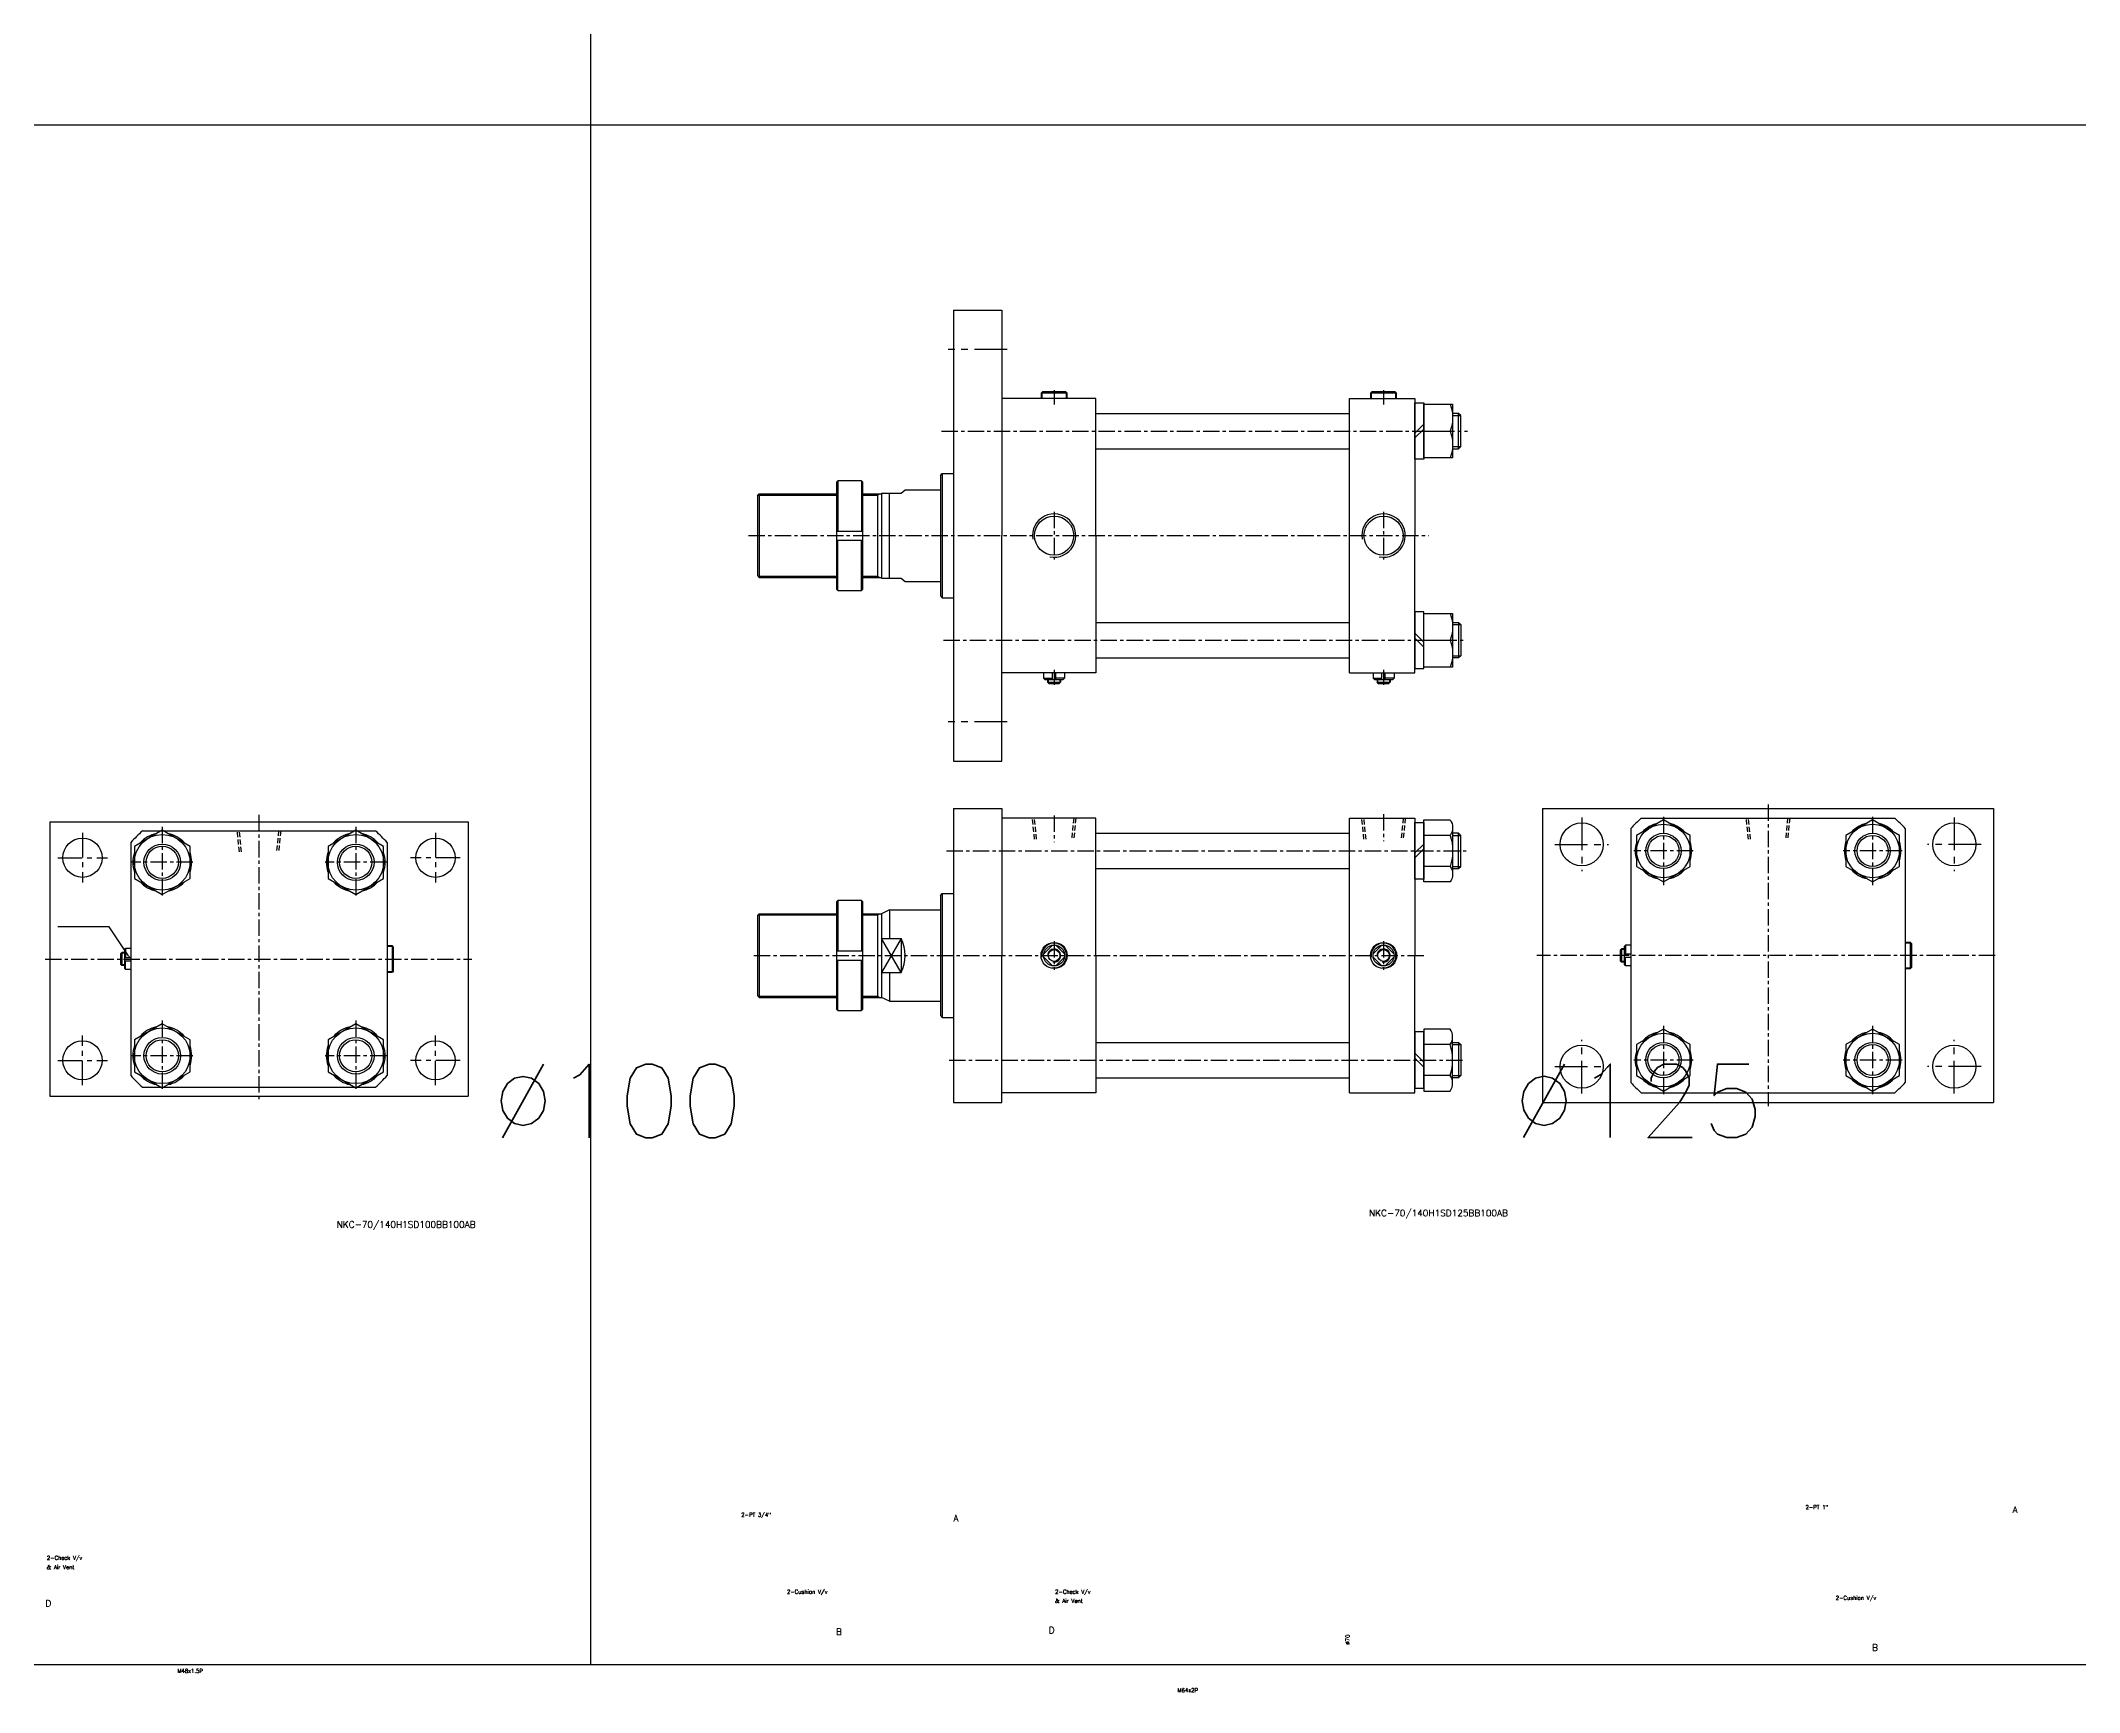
# Model space of a CAD drawing. Extents: x -819 to 8226, y -8942 to 4052.
# Drawn here: x 2053 to 3612, y -21 to 1242 of the extents above; entities that cross this region are included whole.
import ezdxf

# ---------------------------------------------------------------- set-up
doc = ezdxf.new("R2010")
doc.units = 0
doc.header["$LTSCALE"] = 10
doc.header["$MEASUREMENT"] = 0
for name, pattern in [('CENTER', [2, 1.25, -0.25, 0.25, -0.25]), ('CENTERX2', [4, 2.5, -0.5, 0.5, -0.5]), ('HIDDEN', [0.375, 0.25, -0.125])]:
    doc.linetypes.add(name, pattern=pattern)
doc.layers.get('0').update_dxf_attribs({"linetype": 'CONTINUOUS'})
for name, color, linetype in [('CEN', 1, 'CENTERX2'), ('CENTER', 1, 'CENTER'), ('ML', 7, 'CONTINUOUS'), ('THIN', 3, 'CONTINUOUS'), ('외형선', 3, 'CONTINUOUS')]:
    doc.layers.add(name, color=color, linetype=linetype)
doc.styles.add('GHS', font='romans', dxfattribs={"bigfont": 'ghs'})

msp = doc.modelspace()

# ---------------------------------------------------------------- linework, layer by layer
for p, q in [((2473.9, 0), (2473.9, 2505.7)), ((8226, 1177.9), (0, 1177.9)), ((8226, 0), (0, 0))]:
    msp.add_line(p, q)
at = {"layer": 'CEN', "color": 1, "linetype": 'CENTER', "ltscale": 2}
for p, q in [((2792.3, 1006.3), (2747.3, 1006.3)), ((2792.3, 721.3), (2747.3, 721.3)), ((3231.9, 648.1), (3231.9, 607.1)), ((3516.9, 648.1), (3516.9, 607.1)), ((3211.4, 627.6), (3252.4, 627.6)), ((3537.4, 627.6), (3496.4, 627.6)), ((3231.9, 437.1), (3231.9, 478.1)), ((3516.9, 437.1), (3516.9, 478.1)), ((3211.4, 457.6), (3252.4, 457.6)), ((3537.4, 457.6), (3496.4, 457.6))]:
    msp.add_line(p, q, dxfattribs=at)
at = {"layer": 'CEN', "color": 1, "linetype": 'CENTER', "ltscale": 1.5}
for p, q in [((2085.1, 636.4), (2085.1, 598.4)), ((2355.1, 636.4), (2355.1, 598.4)), ((2066.1, 617.4), (2104.1, 617.4)), ((2374.1, 617.4), (2336.1, 617.4)), ((2085.1, 443.4), (2085.1, 481.4)), ((2355.1, 443.4), (2355.1, 481.4)), ((2066.1, 462.4), (2104.1, 462.4)), ((2374.1, 462.4), (2336.1, 462.4))]:
    msp.add_line(p, q, dxfattribs=at)
at = {"layer": 'CENTER'}
for p, q in [((2146.1, 641), (2146.1, 586.8)), ((2294.1, 641), (2294.1, 586.8)), ((3294.4, 648.8), (3294.4, 596.5)), ((3454.4, 648.8), (3454.4, 596.5)), ((2169.6, 613.9), (2122.6, 613.9)), ((2317.6, 613.9), (2270.6, 613.9)), ((3317.1, 622.6), (3271.8, 622.6)), ((3477.1, 622.6), (3431.8, 622.6)), ((2146.1, 493), (2146.1, 438.8)), ((2294.1, 493), (2294.1, 438.8)), ((3294.4, 488.8), (3294.4, 436.5)), ((3454.4, 488.8), (3454.4, 436.5)), ((2169.6, 465.9), (2122.6, 465.9)), ((2317.6, 465.9), (2270.6, 465.9)), ((3317.1, 462.6), (3271.8, 462.6)), ((3477.1, 462.6), (3431.8, 462.6))]:
    msp.add_line(p, q, dxfattribs=at)
at = {"layer": 'ML'}
for p, q in [((2751.3, 1036.3), (2751.3, 691.3)), ((2751.3, 1036.3), (2788.3, 1036.3)), ((2788.3, 1036.3), (2788.3, 863.8)), ((2860.3, 968.8), (2788.3, 968.8)), ((2819.3, 973.8), (2818.3, 972.8)), ((2838.3, 972.8), (2818.3, 972.8)), ((2818.3, 972.8), (2818.3, 968.8)), ((2837.3, 973.8), (2819.3, 973.8)), ((2837.3, 973.8), (2838.3, 972.8)), ((2838.3, 968.8), (2838.3, 972.8)), ((2860.3, 863.8), (2860.3, 968.8)), ((3054.3, 863.8), (3054.3, 968.8)), ((3054.3, 968.8), (3104.3, 968.8)), ((3071.3, 973.8), (3070.3, 972.8)), ((3090.3, 972.8), (3070.3, 972.8)), ((3070.3, 972.8), (3070.3, 968.8)), ((3089.3, 973.8), (3071.3, 973.8)), ((3089.3, 973.8), (3090.3, 972.8)), ((3090.3, 968.8), (3090.3, 972.8)), ((3104.3, 968.8), (3104.3, 863.8)), ((3137.7, 930.3), (3137.7, 957.3)), ((3111.1, 949.1), (3104.3, 942.3)), ((3111.1, 945.3), (3104.3, 938.5)), ((3111.1, 943.8), (3131.3, 943.8)), ((2661.9, 904.8), (2662.9, 905.8)), ((2661.9, 904.8), (2661.9, 822.8)), ((2680.9, 905.8), (2662.9, 905.8)), ((2662.9, 905.8), (2662.9, 867.3)), ((2680.9, 905.8), (2680.9, 867.3)), ((2680.9, 905.8), (2681.9, 904.8)), ((2681.9, 822.8), (2681.9, 904.8)), ((2741.3, 909.8), (2742.8, 911.3)), ((2741.3, 909.8), (2741.3, 817.8)), ((2742.8, 911.3), (2742.8, 816.3)), ((2601.3, 894.3), (2602.8, 895.8)), ((2601.3, 894.3), (2601.3, 833.3)), ((2602.8, 895.8), (2602.8, 831.8)), ((2693.3, 895.8), (2693.3, 831.8)), ((2696.3, 896.3), (2696.3, 831.3)), ((2702.3, 831.3), (2702.3, 896.3)), ((2711.3, 896.3), (2714.3, 898.8)), ((2661.9, 867.3), (2681.9, 867.3)), ((2661.9, 860.3), (2681.9, 860.3)), ((2662.9, 821.8), (2662.9, 860.3)), ((2680.9, 821.8), (2680.9, 860.3)), ((2788.3, 691.3), (2788.3, 863.8)), ((2860.3, 863.8), (2860.3, 758.8)), ((3054.3, 758.8), (3054.3, 863.8)), ((3104.3, 758.8), (3104.3, 863.8)), ((2601.3, 833.3), (2602.8, 831.8)), ((2711.3, 831.3), (2714.3, 828.8)), ((2661.9, 822.8), (2662.9, 821.8)), ((2662.9, 821.8), (2680.9, 821.8)), ((2680.9, 821.8), (2681.9, 822.8)), ((2741.3, 817.8), (2742.8, 816.3)), ((3137.7, 797.3), (3137.7, 770.3)), ((3111.1, 782.3), (3104.3, 789.1)), ((3111.1, 778.5), (3104.3, 785.3)), ((3111.1, 783.8), (3131.3, 783.8)), ((2860.3, 758.8), (2788.3, 758.8)), ((2820.3, 758.8), (2820.3, 754.8)), ((2820.3, 754.8), (2827, 754.8)), ((2821.3, 753.8), (2820.3, 754.8)), ((2821.3, 753.8), (2835.3, 753.8)), ((2823.3, 753.8), (2823.3, 751.8)), ((2824.3, 750.8), (2823.3, 751.8)), ((2823.3, 751.8), (2833.3, 751.8)), ((2824.3, 750.8), (2832.3, 750.8)), ((2827, 753.8), (2827, 758.8)), ((2829.6, 753.8), (2829.6, 758.8)), ((2836.3, 754.8), (2829.6, 754.8)), ((2832.3, 750.8), (2833.3, 751.8)), ((2833.3, 753.8), (2833.3, 751.8)), ((2835.3, 753.8), (2836.3, 754.8)), ((2836.3, 758.8), (2836.3, 754.8)), ((3054.3, 758.8), (3104.3, 758.8)), ((3072.3, 758.8), (3072.3, 754.8)), ((3072.3, 754.8), (3079, 754.8)), ((3073.3, 753.8), (3072.3, 754.8)), ((3073.3, 753.8), (3087.3, 753.8)), ((3075.3, 753.8), (3075.3, 751.8)), ((3076.3, 750.8), (3075.3, 751.8)), ((3075.3, 751.8), (3085.3, 751.8)), ((3076.3, 750.8), (3084.3, 750.8)), ((3079, 753.8), (3079, 758.8)), ((3081.6, 753.8), (3081.6, 758.8)), ((3088.3, 754.8), (3081.6, 754.8)), ((3084.3, 750.8), (3085.3, 751.8)), ((3085.3, 753.8), (3085.3, 751.8)), ((3087.3, 753.8), (3088.3, 754.8)), ((3088.3, 758.8), (3088.3, 754.8)), ((2751.3, 691.3), (2788.3, 691.3)), ((2751.3, 655.1), (2751.3, 430.1)), ((2751.3, 655.1), (2788.3, 655.1)), ((2788.3, 655.1), (2788.3, 542.6)), ((3201.9, 655.1), (3546.9, 655.1)), ((3201.9, 655.1), (3201.9, 430.1)), ((3546.9, 655.1), (3546.9, 430.1)), ((2060.1, 644.9), (2060.1, 434.9)), ((2060.1, 644.9), (2380.1, 644.9)), ((2380.1, 644.9), (2380.1, 434.9)), ((2860.3, 647.6), (2788.3, 647.6)), ((2860.3, 542.6), (2860.3, 647.6)), ((3054.3, 647.6), (3104.3, 647.6)), ((3054.3, 542.6), (3054.3, 647.6)), ((3104.3, 647.6), (3104.3, 542.6)), ((3133.1, 640.4), (3133.1, 604.9)), ((3269.4, 639.7), (3269.4, 445.5)), ((3277.3, 647.6), (3471.5, 647.6)), ((3479.4, 639.7), (3479.4, 445.5)), ((2122.1, 629), (2122.1, 450.7)), ((2130.9, 637.9), (2309.3, 637.9)), ((2318.1, 629), (2318.1, 450.7)), ((3111.1, 627.9), (3104.3, 621.1)), ((3111.1, 624.1), (3104.3, 617.3)), ((3131.3, 634.5), (3111.1, 634.5)), ((3137.7, 609.1), (3137.7, 636.1)), ((3131.3, 610.8), (3111.1, 610.8)), ((2661.9, 583.6), (2662.9, 584.6)), ((2661.9, 583.6), (2661.9, 501.6)), ((2680.9, 584.6), (2662.9, 584.6)), ((2662.9, 584.6), (2662.9, 546.1)), ((2680.9, 584.6), (2681.9, 583.6)), ((2680.9, 584.6), (2680.9, 546.1)), ((2681.9, 501.6), (2681.9, 583.6)), ((2702.3, 577.6), (2696.3, 574.6)), ((2702.3, 577.6), (2702.3, 555.6)), ((2741.3, 588.6), (2742.8, 590.1)), ((2741.3, 588.6), (2741.3, 496.6)), ((2742.8, 590.1), (2742.8, 495.1)), ((2601.3, 573.1), (2602.8, 574.6)), ((2601.3, 573.1), (2601.3, 512.1)), ((2602.8, 574.6), (2602.8, 510.6)), ((2693.3, 574.6), (2693.3, 510.6)), ((2696.3, 574.6), (2696.3, 510.6)), ((2117.1, 546.9), (2118.1, 547.9)), ((2117.1, 546.9), (2117.1, 532.9)), ((2118.1, 547.9), (2118.1, 541.2)), ((2122.1, 547.9), (2118.1, 547.9)), ((2322.1, 549.9), (2318.1, 549.9)), ((2322.1, 529.9), (2322.1, 549.9)), ((2323.1, 548.9), (2322.1, 549.9)), ((2323.1, 530.9), (2323.1, 548.9)), ((2661.9, 546.1), (2681.9, 546.1)), ((2696.3, 555.6), (2711.3, 555.6)), ((2711.3, 555.6), (2711.3, 529.6)), ((2827, 550.5), (2820.4, 543.9)), ((2829.6, 550.5), (2836.2, 543.9)), ((3079, 550.5), (3072.4, 543.9)), ((3081.6, 550.5), (3088.2, 543.9)), ((3261.4, 546.6), (3262.4, 547.6)), ((3261.4, 546.6), (3261.4, 538.6)), ((3262.4, 547.6), (3262.4, 537.6)), ((3264.4, 547.6), (3262.4, 547.6)), ((3264.4, 549.6), (3265.4, 550.6)), ((3264.4, 549.6), (3264.4, 535.6)), ((3269.4, 550.6), (3265.4, 550.6)), ((3265.4, 550.6), (3265.4, 543.9)), ((3483.4, 552.6), (3479.4, 552.6)), ((3483.4, 532.6), (3483.4, 552.6)), ((3484.4, 551.6), (3483.4, 552.6)), ((3484.4, 533.6), (3484.4, 551.6)), ((2114.1, 543.9), (2115.1, 544.9)), ((2114.1, 543.9), (2114.1, 535.9)), ((2114.1, 535.9), (2115.1, 534.9)), ((2115.1, 544.9), (2115.1, 534.9)), ((2117.1, 544.9), (2115.1, 544.9)), ((2117.1, 534.9), (2115.1, 534.9)), ((2117.1, 541.2), (2122.1, 541.2)), ((2117.1, 538.6), (2122.1, 538.6)), ((2117.1, 532.9), (2118.1, 531.9)), ((2118.1, 531.9), (2118.1, 538.6)), ((2122.1, 531.9), (2118.1, 531.9)), ((2323.1, 530.9), (2322.1, 529.9)), ((2661.9, 539.1), (2681.9, 539.1)), ((2662.9, 500.6), (2662.9, 539.1)), ((2680.9, 500.6), (2680.9, 539.1)), ((2788.3, 430.1), (2788.3, 542.6)), ((2820.4, 541.3), (2827, 534.7)), ((2836.2, 541.3), (2829.6, 534.7)), ((2860.3, 542.6), (2860.3, 437.6)), ((3054.3, 437.6), (3054.3, 542.6)), ((3072.4, 541.3), (3079, 534.7)), ((3088.2, 541.3), (3081.6, 534.7)), ((3104.3, 437.6), (3104.3, 542.6)), ((3261.4, 538.6), (3262.4, 537.6)), ((3264.4, 537.6), (3262.4, 537.6)), ((3264.4, 543.9), (3269.4, 543.9)), ((3264.4, 541.3), (3269.4, 541.3)), ((3264.4, 535.6), (3265.4, 534.6)), ((3265.4, 534.6), (3265.4, 541.3)), ((3269.4, 534.6), (3265.4, 534.6)), ((3479.4, 532.6), (3483.4, 532.6)), ((3484.4, 533.6), (3483.4, 532.6)), ((2318.1, 529.9), (2322.1, 529.9)), ((2696.3, 529.6), (2711.3, 529.6)), ((2702.3, 529.6), (2702.3, 507.6)), ((2601.3, 512.1), (2602.8, 510.6)), ((2661.9, 501.6), (2662.9, 500.6)), ((2662.9, 500.6), (2680.9, 500.6)), ((2680.9, 500.6), (2681.9, 501.6)), ((2702.3, 507.6), (2696.3, 510.6)), ((2741.3, 496.6), (2742.8, 495.1)), ((3111.1, 461.1), (3104.3, 467.9)), ((3131.3, 474.5), (3111.1, 474.5)), ((3133.1, 444.9), (3133.1, 480.4)), ((3137.7, 476.1), (3137.7, 449.1)), ((3111.1, 457.3), (3104.3, 464.1)), ((2130.9, 441.9), (2309.3, 441.9)), ((2860.3, 437.6), (2788.3, 437.6)), ((3054.3, 437.6), (3104.3, 437.6)), ((3131.3, 450.8), (3111.1, 450.8)), ((3277.3, 437.6), (3471.5, 437.6)), ((2060.1, 434.9), (2380.1, 434.9)), ((2751.3, 430.1), (2788.3, 430.1)), ((3201.9, 430.1), (3546.9, 430.1))]:
    msp.add_line(p, q, dxfattribs=at)
at = {"layer": 'ML', "color": 2}
for p, q in [((2818.8, 973.3), (2818.8, 968.8)), ((2837.8, 968.8), (2837.8, 973.3)), ((3070.8, 973.3), (3070.8, 968.8)), ((3089.8, 968.8), (3089.8, 973.3)), ((2693.3, 894.8), (2695.1, 895.8)), ((2693.3, 832.8), (2695.1, 831.8)), ((2823.8, 753.8), (2823.8, 751.3)), ((2832.8, 753.8), (2832.8, 751.3)), ((3075.8, 753.8), (3075.8, 751.3)), ((3084.8, 753.8), (3084.8, 751.3)), ((2693.3, 573.6), (2695.1, 574.6)), ((2322.6, 549.4), (2318.1, 549.4)), ((2711.3, 555.6), (2696.3, 529.6)), ((2711.3, 529.6), (2696.3, 555.6)), ((3264.4, 547.1), (3261.9, 547.1)), ((3483.9, 552.1), (3479.4, 552.1)), ((2117.1, 544.4), (2114.6, 544.4)), ((2117.1, 535.4), (2114.6, 535.4)), ((2318.1, 530.4), (2322.6, 530.4)), ((3264.4, 538.1), (3261.9, 538.1)), ((3479.4, 533.1), (3483.9, 533.1)), ((2693.3, 511.6), (2695.1, 510.6))]:
    msp.add_line(p, q, dxfattribs=at)
at = {"layer": 'ML', "color": 1, "linetype": 'CENTER'}
for p, q in [((2828.3, 882.1), (2828.3, 845.5)), ((3080.3, 882.1), (3080.3, 845.5)), ((2828.3, 761.1), (2828.3, 749.6)), ((3080.3, 761.1), (3080.3, 749.6)), ((3374.4, 658.1), (3374.4, 427.3)), ((2220.1, 650.2), (2220.1, 432.4)), ((2828.3, 553.6), (2828.3, 531.6)), ((3080.3, 553.6), (3080.3, 531.6)), ((2056.5, 539.9), (2382.8, 539.9)), ((3548.1, 542.6), (3197.6, 542.6))]:
    msp.add_line(p, q, dxfattribs=at)
at = {"layer": 'ML', "color": 6, "linetype": 'HIDDEN', "ltscale": 1.5}
for p, q in [((2813.3, 631.6), (2811.7, 647.6)), ((2814.9, 631.6), (2813.3, 647.6)), ((2843.3, 647.6), (2841.7, 631.6)), ((2844.9, 647.6), (2843.3, 631.6)), ((3065.3, 631.6), (3063.7, 647.6)), ((3066.9, 631.6), (3065.3, 647.6)), ((3095.3, 647.6), (3093.7, 631.6)), ((3096.9, 647.6), (3095.3, 631.6)), ((3359.4, 631.6), (3357.8, 647.6)), ((3361, 631.6), (3359.4, 647.6)), ((3389.4, 647.6), (3387.8, 631.6)), ((3391, 647.6), (3389.4, 631.6)), ((2205.1, 621.9), (2203.5, 637.9)), ((2206.7, 621.9), (2205.1, 637.9)), ((2235.1, 637.9), (2233.5, 621.9)), ((2236.7, 637.9), (2235.1, 621.9))]:
    msp.add_line(p, q, dxfattribs=at)
at = {"layer": 'ML'}
for points in [[(3104.3, 922.2), (3104.3, 965.5), (3111.1, 965.5), (3111.1, 922.2), (3104.3, 922.2)], [(3133.1, 930.3), (3137.7, 930.3), (3139.3, 931.9), (3139.3, 955.7), (3137.7, 957.3), (3133.1, 957.3)], [(3104.3, 805.5), (3104.3, 762.2), (3111.1, 762.2), (3111.1, 805.5), (3104.3, 805.5)], [(3133.1, 797.3), (3137.7, 797.3), (3139.3, 795.7), (3139.3, 771.9), (3137.7, 770.3), (3133.1, 770.3)], [(3104.3, 601), (3104.3, 644.3), (3111.1, 644.3), (3111.1, 601), (3104.3, 601)], [(3273.9, 634.5), (3273.9, 610.8), (3294.4, 598.9), (3314.9, 610.8), (3314.9, 634.5), (3294.4, 646.3), (3273.9, 634.5)], [(3433.9, 634.5), (3433.9, 610.8), (3454.4, 598.9), (3474.9, 610.8), (3474.9, 634.5), (3454.4, 646.3), (3433.9, 634.5)], [(2124.9, 626.1), (2124.9, 601.6), (2146.1, 589.3), (2167.4, 601.6), (2167.4, 626.1), (2146.1, 638.4), (2124.9, 626.1)], [(2272.9, 626.1), (2272.9, 601.6), (2294.1, 589.3), (2315.4, 601.6), (2315.4, 626.1), (2294.1, 638.4), (2272.9, 626.1)], [(3133.1, 609.1), (3137.7, 609.1), (3139.3, 610.7), (3139.3, 634.5), (3137.7, 636.1), (3133.1, 636.1)], [(2124.9, 478.1), (2124.9, 453.6), (2146.1, 441.3), (2167.4, 453.6), (2167.4, 478.1), (2146.1, 490.4), (2124.9, 478.1)], [(2272.9, 478.1), (2272.9, 453.6), (2294.1, 441.3), (2315.4, 453.6), (2315.4, 478.1), (2294.1, 490.4), (2272.9, 478.1)], [(3104.3, 484.3), (3104.3, 441), (3111.1, 441), (3111.1, 484.3), (3104.3, 484.3)], [(3273.9, 474.5), (3273.9, 450.8), (3294.4, 438.9), (3314.9, 450.8), (3314.9, 474.5), (3294.4, 486.3), (3273.9, 474.5)], [(3433.9, 474.5), (3433.9, 450.8), (3454.4, 438.9), (3474.9, 450.8), (3474.9, 474.5), (3454.4, 486.3), (3433.9, 474.5)], [(3133.1, 476.1), (3137.7, 476.1), (3139.3, 474.5), (3139.3, 450.7), (3137.7, 449.1), (3133.1, 449.1)]]:
    msp.add_lwpolyline(points, dxfattribs=at)
for points in [[(3111.1, 964.3), (3133.1, 964.3), (3133.1, 923.3), (3111.1, 923.3)], [(3111.1, 804.3), (3133.1, 804.3), (3133.1, 763.3), (3111.1, 763.3)]]:
    msp.add_lwpolyline(points, close=True, dxfattribs=at)
for points in [[(3131.3, 964.3, -0.178633), (3131.3, 943.8, -0.178633), (3131.3, 923.3)], [(3131.3, 804.3, -0.178633), (3131.3, 783.8, -0.178633), (3131.3, 763.3)], [(3111.1, 646.3), (3131.3, 646.3, -0.309401), (3131.3, 634.5, -0.154701), (3131.3, 610.8, -0.309401), (3131.3, 598.9), (3111.1, 598.9), (3111.1, 646.3)], [(3111.1, 438.9), (3131.3, 438.9, 0.309401), (3131.3, 450.8, 0.154701), (3131.3, 474.5, 0.309401), (3131.3, 486.3), (3111.1, 486.3), (3111.1, 438.9)]]:
    msp.add_lwpolyline(points, format="xyb", dxfattribs=at)
at = {"layer": 'ML', "color": 2}
msp.add_lwpolyline([(2120.4, 542.4), (2105.5, 564.5), (2104.2, 564.5), (2066.3, 564.5)], dxfattribs=at)
at = {"layer": 'ML'}
for centre, radius in [((2828.3, 863.8), 15), ((3080.3, 863.8), 15), ((3231.9, 627.6), 16.5), ((3294.4, 622.6), 20.5), ((3454.4, 622.6), 20.5), ((3516.9, 627.6), 16.5), ((2085.1, 617.4), 15), ((2146.1, 613.9), 21.3), ((2146.1, 613.9), 14), ((2294.1, 613.9), 21.3), ((2294.1, 613.9), 14), ((2355.1, 617.4), 15), ((3294.4, 622.6), 13.5), ((3454.4, 622.6), 13.5), ((2828.3, 542.6), 10), ((2828.3, 542.6), 8), ((2828.3, 542.6), 4.5), ((3080.3, 542.6), 10), ((3080.3, 542.6), 8), ((3080.3, 542.6), 4.5), ((2146.1, 465.9), 21.3), ((2294.1, 465.9), 21.3), ((2085.1, 462.4), 15), ((2146.1, 465.9), 14), ((2294.1, 465.9), 14), ((2355.1, 462.4), 15), ((3231.9, 457.6), 16.5), ((3294.4, 462.6), 20.5), ((3294.4, 462.6), 13.5), ((3454.4, 462.6), 20.5), ((3454.4, 462.6), 13.5), ((3516.9, 457.6), 16.5)]:
    msp.add_circle(centre, radius, dxfattribs=at)
at = {"layer": 'ML', "color": 2}
for centre, radius in [((2146.1, 613.9), 12.3), ((2294.1, 613.9), 12.3), ((3294.4, 622.6), 11.9), ((3454.4, 622.6), 11.9), ((2146.1, 465.9), 12.3), ((2294.1, 465.9), 12.3), ((3294.4, 462.6), 11.9), ((3454.4, 462.6), 11.9)]:
    msp.add_circle(centre, radius, dxfattribs=at)
for centre, radius, start, end in [((2828.3, 863.8), 16.6, 258.5736, 189.2846), ((3080.3, 863.8), 16.6, 258.5736, 189.2846), ((2828.3, 542.6), 9.5, 261.4114, 188.1478), ((2828.3, 542.6), 5, 257.904, 186.2569), ((3080.3, 542.6), 9.5, 261.4114, 188.1478), ((3080.3, 542.6), 5, 257.904, 186.2569)]:
    msp.add_arc(centre, radius, start, end, dxfattribs=at)
at = {"layer": 'ML'}
for centre, radius, start, end in [((3374.4, 542.6), 143, 132.7548, 137.2452), ((3294.4, 622.6), 21.6, 101.2415, 138.7585), ((3294.4, 622.6), 21.6, 41.2415, 78.7585), ((3454.4, 622.6), 21.6, 101.2415, 138.7585), ((3454.4, 622.6), 21.6, 41.2415, 78.7585), ((3374.4, 542.6), 143, 42.7548, 47.2452), ((2220.1, 539.9), 132.5, 132.3007, 137.6993), ((2146.1, 613.9), 22.5, 101.2415, 138.7585), ((2146.1, 613.9), 22.5, 41.2415, 78.7585), ((2294.1, 613.9), 22.5, 101.2415, 138.7585), ((2294.1, 613.9), 22.5, 41.2415, 78.7585), ((2220.1, 539.9), 132.5, 42.3007, 47.6993), ((3294.4, 622.6), 21.6, 161.2415, 198.7585), ((3294.4, 622.6), 21.6, 341.2415, 18.7585), ((3454.4, 622.6), 21.6, 161.2415, 198.7585), ((3454.4, 622.6), 21.6, 341.2415, 18.7585), ((2146.1, 613.9), 22.5, 161.2415, 198.7585), ((2146.1, 613.9), 22.5, 341.2415, 18.7585), ((2294.1, 613.9), 22.5, 161.2415, 198.7585), ((2294.1, 613.9), 22.5, 341.2415, 18.7585), ((3294.4, 622.6), 21.6, 221.2415, 258.7585), ((3294.4, 622.6), 21.6, 281.2415, 318.7585), ((3454.4, 622.6), 21.6, 221.2415, 258.7585), ((3454.4, 622.6), 21.6, 281.2415, 318.7585), ((2146.1, 613.9), 22.5, 221.2415, 258.7585), ((2146.1, 613.9), 22.5, 281.2415, 318.7585), ((2294.1, 613.9), 22.5, 221.2415, 258.7585), ((2294.1, 613.9), 22.5, 281.2415, 318.7585), ((2684.7, 542.6), 29.6, 333.9922, 26.0078), ((2146.1, 465.9), 22.5, 101.2415, 138.7585), ((2146.1, 465.9), 22.5, 41.2415, 78.7585), ((2294.1, 465.9), 22.5, 101.2415, 138.7585), ((2294.1, 465.9), 22.5, 41.2415, 78.7585), ((3294.4, 462.6), 21.6, 101.2415, 138.7585), ((3294.4, 462.6), 21.6, 41.2415, 78.7585), ((3454.4, 462.6), 21.6, 101.2415, 138.7585), ((3454.4, 462.6), 21.6, 41.2415, 78.7585), ((2146.1, 465.9), 22.5, 161.2415, 198.7585), ((2146.1, 465.9), 22.5, 341.2415, 18.7585), ((2294.1, 465.9), 22.5, 161.2415, 198.7585), ((2294.1, 465.9), 22.5, 341.2415, 18.7585), ((3294.4, 462.6), 21.6, 161.2415, 198.7585), ((3294.4, 462.6), 21.6, 341.2415, 18.7585), ((3454.4, 462.6), 21.6, 161.2415, 198.7585), ((3454.4, 462.6), 21.6, 341.2415, 18.7585), ((2220.1, 539.9), 132.5, 222.3007, 227.6993), ((2146.1, 465.9), 22.5, 221.2415, 258.7585), ((2146.1, 465.9), 22.5, 281.2415, 318.7585), ((2294.1, 465.9), 22.5, 221.2415, 258.7585), ((2294.1, 465.9), 22.5, 281.2415, 318.7585), ((2220.1, 539.9), 132.5, 312.3007, 317.6993), ((3374.4, 542.6), 143, 222.7548, 227.2452), ((3294.4, 462.6), 21.6, 221.2415, 258.7585), ((3294.4, 462.6), 21.6, 281.2415, 318.7585), ((3454.4, 462.6), 21.6, 221.2415, 258.7585), ((3454.4, 462.6), 21.6, 281.2415, 318.7585), ((3374.4, 542.6), 143, 312.7548, 317.2452)]:
    msp.add_arc(centre, radius, start, end, dxfattribs=at)
at = {"layer": 'ML', "color": 2}
msp.add_solid([(2120, 542.1), (2122.1, 539.9), (2120.9, 542.6)], dxfattribs=at)
at = {"layer": 'THIN', "color": 2}
for p, q in [((3133.1, 955.7), (3139.3, 955.7)), ((3133.1, 931.9), (3139.3, 931.9)), ((3133.1, 795.7), (3139.3, 795.7)), ((3133.1, 771.9), (3139.3, 771.9)), ((3133.1, 634.5), (3139.3, 634.5)), ((3133.1, 610.7), (3139.3, 610.7)), ((3133.1, 474.5), (3139.3, 474.5)), ((3133.1, 450.7), (3139.3, 450.7))]:
    msp.add_line(p, q, dxfattribs=at)
at = {"layer": '외형선', "color": 1, "linetype": 'CENTER'}
for p, q in [((2828.3, 975.2), (2828.3, 964)), ((3080.3, 975.2), (3080.3, 964)), ((2742.2, 943.8), (3144.4, 943.8)), ((2594.6, 863.8), (3114.9, 863.8)), ((2743.8, 783.8), (3141.4, 783.8)), ((2828.3, 649.6), (2828.3, 629.2)), ((3080.3, 650.7), (3080.3, 630.1)), ((2746.1, 622.6), (3144.4, 622.6)), ((2598.7, 542.6), (3111.8, 542.6)), ((2748.1, 462.6), (3141.4, 462.6))]:
    msp.add_line(p, q, dxfattribs=at)
at = {"layer": '외형선', "color": 7, "linetype": 'Continuous'}
for p, q in [((2860.3, 957.3), (3054.3, 957.3)), ((2860.3, 930.3), (3054.3, 930.3)), ((2742.8, 911.3), (2751.3, 911.3)), ((2602.8, 895.8), (2661.9, 895.8)), ((2681.9, 895.8), (2696.3, 895.8)), ((2696.3, 896.3), (2711.3, 896.3)), ((2714.3, 898.8), (2741.3, 898.8)), ((2602.8, 831.8), (2661.9, 831.8)), ((2681.9, 831.8), (2696.3, 831.8)), ((2696.3, 831.3), (2711.3, 831.3)), ((2714.3, 828.8), (2741.3, 828.8)), ((2742.8, 816.3), (2751.3, 816.3)), ((2860.3, 797.3), (3054.3, 797.3)), ((2860.3, 770.3), (3054.3, 770.3)), ((2860.3, 636.1), (3054.3, 636.1)), ((2860.3, 609.1), (3054.3, 609.1)), ((2702.3, 577.6), (2741.3, 577.6)), ((2742.8, 590.1), (2751.3, 590.1)), ((2602.8, 574.6), (2661.9, 574.6)), ((2681.9, 574.6), (2696.3, 574.6)), ((2602.8, 510.6), (2661.9, 510.6)), ((2681.9, 510.6), (2696.3, 510.6)), ((2702.3, 507.6), (2741.3, 507.6)), ((2742.8, 495.1), (2751.3, 495.1)), ((2860.3, 476.1), (3054.3, 476.1)), ((2860.3, 449.1), (3054.3, 449.1))]:
    msp.add_line(p, q, dxfattribs=at)
at = {"layer": '외형선', "color": 2, "linetype": 'Continuous'}
for p, q in [((2601.8, 894.8), (2661.9, 894.8)), ((2681.9, 894.8), (2693.3, 894.8)), ((2601.8, 832.8), (2661.9, 832.8)), ((2681.9, 832.8), (2693.3, 832.8)), ((2601.8, 573.6), (2661.9, 573.6)), ((2681.9, 573.6), (2693.3, 573.6)), ((2601.8, 511.6), (2661.9, 511.6)), ((2681.9, 511.6), (2693.3, 511.6))]:
    msp.add_line(p, q, dxfattribs=at)

# ---------------------------------------------------------------- texts
at = {"layer": 'ML', "color": 7, "style": 'GHS'}
for s, p in [('%%C100', (2398, 403.2)), ('%%C125', (3179, 403.3))]:
    msp.add_text(s, height=56.25, dxfattribs=at).set_placement(p)
at = {"layer": 'ML', "color": 4, "style": 'GHS'}
for s, p in [('NKC-70/140H1SD125BB100AB', (3069.2, 343.1)), ('NKC-70/140H1SD100BB100AB', (2279.5, 334.3))]:
    msp.add_text(s, height=5, dxfattribs=at).set_placement(p)
at = {"layer": 'ML', "style": 'GHS'}
for s, p in [('A', (2751.3, 109.7)), ('A', (3561.4, 116.2)), ('D', (2056.7, 44.5)), ('B', (2661.4, 22.8)), ('D', (2824.2, 24)), ('B', (3454, 10.7))]:
    msp.add_text(s, height=5, dxfattribs=at).set_placement(p)
at = {"layer": 'ML', "color": 2, "char_height": 3, "style": 'GHS'}
for s, insert, attachment_point in [('2-PT 3/4"', (2589, 112.3), 7), ('2-PT 1"', (3403.1, 119.1), 7), ('2-Check V/v', (2057.8, 79.3), 7), ('& Air Vent', (2057.8, 73.2), 7), ('2-Cushion V/v', (2624, 53.4), 7), ('2-Check V/v', (2829.1, 53.4), 7), ('& Air Vent', (2829.1, 47.4), 7), ('2-Cushion V/v', (3426.2, 48.7), 7), ('M48x1.5P', (2177.2, -6.2), 9), ('M64x2P', (2938.4, -21), 9)]:
    msp.add_mtext(s, dxfattribs=dict(at, insert=insert, attachment_point=attachment_point))
at = {"layer": 'ML', "color": 2, "insert": (3052.8, 19.3), "char_height": 3, "attachment_point": 5, "rotation": 90, "style": 'GHS'}
msp.add_mtext('\\A1;%%c70', dxfattribs=at)

doc.saveas('drawing.dxf')
